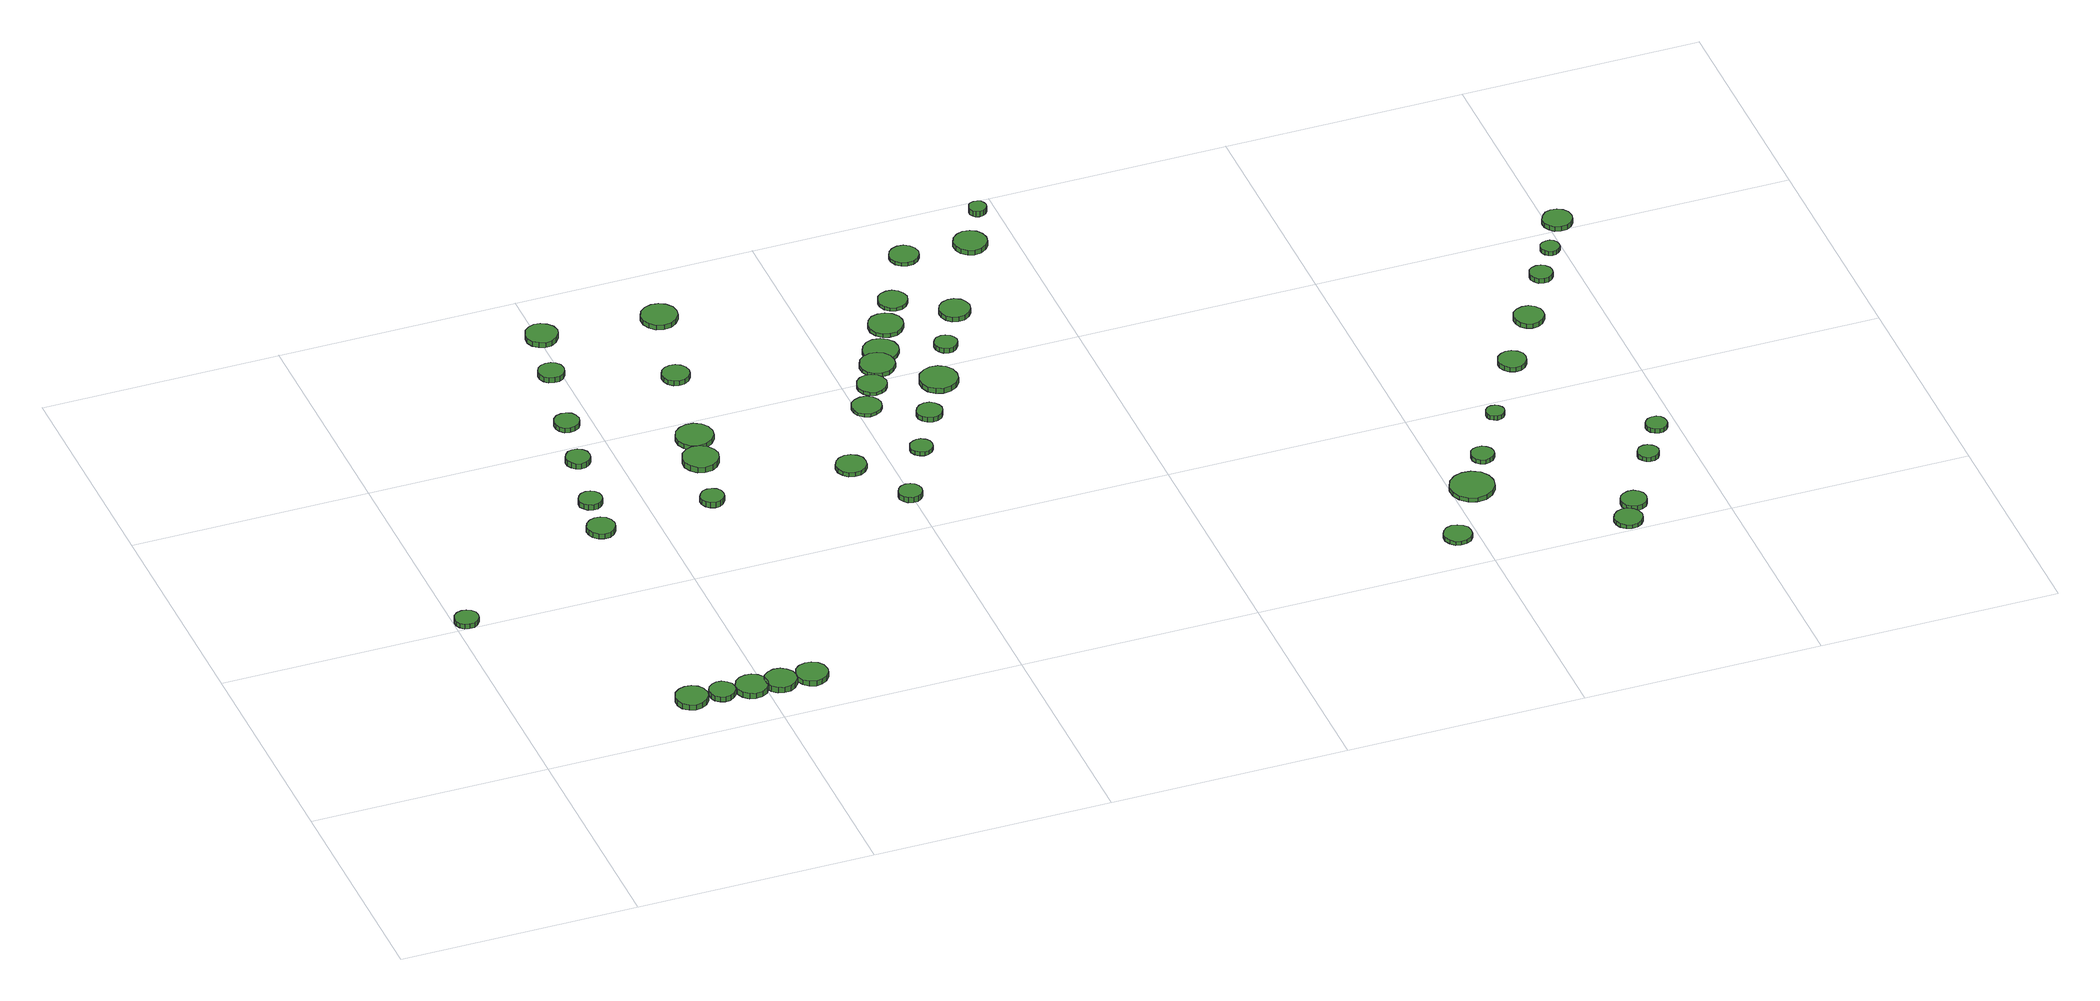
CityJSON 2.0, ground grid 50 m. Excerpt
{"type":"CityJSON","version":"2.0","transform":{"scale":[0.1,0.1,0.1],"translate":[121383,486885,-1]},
"CityObjects":{
"tree1":{"type":"SolitaryVegetationObject","attributes":{"function":"something"},"geometry":[{"type":"MultiSurface","lod":"1","boundaries":[[[0,1,2,3,4,5,6,7,8,9,10,11,12,13,14]],[[15,16,17,18,19,20,21,22,23,24,25,26,27,28,29]],[[0,29,28,1]],[[1,28,27,2]],[[2,27,26,3]],[[3,26,25,4]],[[4,25,24,5]],[[5,24,23,6]],[[6,23,22,7]],[[7,22,21,8]],[[8,21,20,9]],[[9,20,19,10]],[[10,19,18,11]],[[11,18,17,12]],[[12,17,16,13]],[[13,16,15,14]],[[14,15,29,0]]]}]},
"tree2":{"type":"SolitaryVegetationObject","attributes":{"function":"something"},"geometry":[{"type":"MultiSurface","lod":"1","boundaries":[[[30,31,32,33,34,35,36,37,38,39,40,41,42,43,44]],[[45,46,47,48,49,50,51,52,53,54,55,56,57,58,59]],[[30,59,58,31]],[[31,58,57,32]],[[32,57,56,33]],[[33,56,55,34]],[[34,55,54,35]],[[35,54,53,36]],[[36,53,52,37]],[[37,52,51,38]],[[38,51,50,39]],[[39,50,49,40]],[[40,49,48,41]],[[41,48,47,42]],[[42,47,46,43]],[[43,46,45,44]],[[44,45,59,30]]]}]},
"tree3":{"type":"SolitaryVegetationObject","attributes":{"function":"something"},"geometry":[{"type":"MultiSurface","lod":"1","boundaries":[[[60,61,62,63,64,65,66,67,68,69,70,71,72,73,74]],[[75,76,77,78,79,80,81,82,83,84,85,86,87,88,89]],[[60,89,88,61]],[[61,88,87,62]],[[62,87,86,63]],[[63,86,85,64]],[[64,85,84,65]],[[65,84,83,66]],[[66,83,82,67]],[[67,82,81,68]],[[68,81,80,69]],[[69,80,79,70]],[[70,79,78,71]],[[71,78,77,72]],[[72,77,76,73]],[[73,76,75,74]],[[74,75,89,60]]]}]},
"tree4":{"type":"SolitaryVegetationObject","attributes":{"function":"something"},"geometry":[{"type":"MultiSurface","lod":"1","boundaries":[[[90,91,92,93,94,95,96,97,98,99,100,101,102,103,104]],[[105,106,107,108,109,110,111,112,113,114,115,116,117,118,119]],[[90,119,118,91]],[[91,118,117,92]],[[92,117,116,93]],[[93,116,115,94]],[[94,115,114,95]],[[95,114,113,96]],[[96,113,112,97]],[[97,112,111,98]],[[98,111,110,99]],[[99,110,109,100]],[[100,109,108,101]],[[101,108,107,102]],[[102,107,106,103]],[[103,106,105,104]],[[104,105,119,90]]]}]},
"tree5":{"type":"SolitaryVegetationObject","attributes":{"function":"something"},"geometry":[{"type":"MultiSurface","lod":"1","boundaries":[[[120,121,122,123,124,125,126,127,128,129,130,131,132,133,134]],[[135,136,137,138,139,140,141,142,143,144,145,146,147,148,149]],[[120,149,148,121]],[[121,148,147,122]],[[122,147,146,123]],[[123,146,145,124]],[[124,145,144,125]],[[125,144,143,126]],[[126,143,142,127]],[[127,142,141,128]],[[128,141,140,129]],[[129,140,139,130]],[[130,139,138,131]],[[131,138,137,132]],[[132,137,136,133]],[[133,136,135,134]],[[134,135,149,120]]]}]},
"tree6":{"type":"SolitaryVegetationObject","attributes":{"function":"something"},"geometry":[{"type":"MultiSurface","lod":"1","boundaries":[[[150,151,152,153,154,155,156,157,158,159,160,161,162,163,164]],[[165,166,167,168,169,170,171,172,173,174,175,176,177,178,179]],[[150,179,178,151]],[[151,178,177,152]],[[152,177,176,153]],[[153,176,175,154]],[[154,175,174,155]],[[155,174,173,156]],[[156,173,172,157]],[[157,172,171,158]],[[158,171,170,159]],[[159,170,169,160]],[[160,169,168,161]],[[161,168,167,162]],[[162,167,166,163]],[[163,166,165,164]],[[164,165,179,150]]]}]},
"tree7":{"type":"SolitaryVegetationObject","attributes":{"function":"something"},"geometry":[{"type":"MultiSurface","lod":"1","boundaries":[[[180,181,182,183,184,185,186,187,188,189,190,191,192,193,194]],[[195,196,197,198,199,200,201,202,203,204,205,206,207,208,209]],[[180,209,208,181]],[[181,208,207,182]],[[182,207,206,183]],[[183,206,205,184]],[[184,205,204,185]],[[185,204,203,186]],[[186,203,202,187]],[[187,202,201,188]],[[188,201,200,189]],[[189,200,199,190]],[[190,199,198,191]],[[191,198,197,192]],[[192,197,196,193]],[[193,196,195,194]],[[194,195,209,180]]]}]},
"tree8":{"type":"SolitaryVegetationObject","attributes":{"function":"something"},"geometry":[{"type":"MultiSurface","lod":"1","boundaries":[[[210,211,212,213,214,215,216,217,218,219,220,221,222,223,224]],[[225,226,227,228,229,230,231,232,233,234,235,236,237,238,239]],[[210,239,238,211]],[[211,238,237,212]],[[212,237,236,213]],[[213,236,235,214]],[[214,235,234,215]],[[215,234,233,216]],[[216,233,232,217]],[[217,232,231,218]],[[218,231,230,219]],[[219,230,229,220]],[[220,229,228,221]],[[221,228,227,222]],[[222,227,226,223]],[[223,226,225,224]],[[224,225,239,210]]]}]},
"tree9":{"type":"SolitaryVegetationObject","attributes":{"function":"something"},"geometry":[{"type":"MultiSurface","lod":"1","boundaries":[[[240,241,242,243,244,245,246,247,248,249,250,251,252,253,254]],[[255,256,257,258,259,260,261,262,263,264,265,266,267,268,269]],[[240,269,268,241]],[[241,268,267,242]],[[242,267,266,243]],[[243,266,265,244]],[[244,265,264,245]],[[245,264,263,246]],[[246,263,262,247]],[[247,262,261,248]],[[248,261,260,249]],[[249,260,259,250]],[[250,259,258,251]],[[251,258,257,252]],[[252,257,256,253]],[[253,256,255,254]],[[254,255,269,240]]]}]},
"tree10":{"type":"SolitaryVegetationObject","attributes":{"function":"something"},"geometry":[{"type":"MultiSurface","lod":"1","boundaries":[[[270,271,272,273,274,275,276,277,278,279,280,281,282,283,284]],[[285,286,287,288,289,290,291,292,293,294,295,296,297,298,299]],[[270,299,298,271]],[[271,298,297,272]],[[272,297,296,273]],[[273,296,295,274]],[[274,295,294,275]],[[275,294,293,276]],[[276,293,292,277]],[[277,292,291,278]],[[278,291,290,279]],[[279,290,289,280]],[[280,289,288,281]],[[281,288,287,282]],[[282,287,286,283]],[[283,286,285,284]],[[284,285,299,270]]]}]},
"tree11":{"type":"SolitaryVegetationObject","attributes":{"function":"something"},"geometry":[{"type":"MultiSurface","lod":"1","boundaries":[[[300,301,302,303,304,305,306,307,308,309,310,311,312,313,314]],[[315,316,317,318,319,320,321,322,323,324,325,326,327,328,329]],[[300,329,328,301]],[[301,328,327,302]],[[302,327,326,303]],[[303,326,325,304]],[[304,325,324,305]],[[305,324,323,306]],[[306,323,322,307]],[[307,322,321,308]],[[308,321,320,309]],[[309,320,319,310]],[[310,319,318,311]],[[311,318,317,312]],[[312,317,316,313]],[[313,316,315,314]],[[314,315,329,300]]]}]},
"tree12":{"type":"SolitaryVegetationObject","attributes":{"function":"something"},"geometry":[{"type":"MultiSurface","lod":"1","boundaries":[[[330,331,332,333,334,335,336,337,338,339,340,341,342,343,344]],[[345,346,347,348,349,350,351,352,353,354,355,356,357,358,359]],[[330,359,358,331]],[[331,358,357,332]],[[332,357,356,333]],[[333,356,355,334]],[[334,355,354,335]],[[335,354,353,336]],[[336,353,352,337]],[[337,352,351,338]],[[338,351,350,339]],[[339,350,349,340]],[[340,349,348,341]],[[341,348,347,342]],[[342,347,346,343]],[[343,346,345,344]],[[344,345,359,330]]]}]},
"tree13":{"type":"SolitaryVegetationObject","attributes":{"function":"something"},"geometry":[{"type":"MultiSurface","lod":"1","boundaries":[[[360,361,362,363,364,365,366,367,368,369,370,371,372,373,374]],[[375,376,377,378,379,380,381,382,383,384,385,386,387,388,389]],[[360,389,388,361]],[[361,388,387,362]],[[362,387,386,363]],[[363,386,385,364]],[[364,385,384,365]],[[365,384,383,366]],[[366,383,382,367]],[[367,382,381,368]],[[368,381,380,369]],[[369,380,379,370]],[[370,379,378,371]],[[371,378,377,372]],[[372,377,376,373]],[[373,376,375,374]],[[374,375,389,360]]]}]},
"tree14":{"type":"SolitaryVegetationObject","attributes":{"function":"something"},"geometry":[{"type":"MultiSurface","lod":"1","boundaries":[[[390,391,392,393,394,395,396,397,398,399,400,401,402,403,404]],[[405,406,407,408,409,410,411,412,413,414,415,416,417,418,419]],[[390,419,418,391]],[[391,418,417,392]],[[392,417,416,393]],[[393,416,415,394]],[[394,415,414,395]],[[395,414,413,396]],[[396,413,412,397]],[[397,412,411,398]],[[398,411,410,399]],[[399,410,409,400]],[[400,409,408,401]],[[401,408,407,402]],[[402,407,406,403]],[[403,406,405,404]],[[404,405,419,390]]]}]},
"tree15":{"type":"SolitaryVegetationObject","attributes":{"function":"something"},"geometry":[{"type":"MultiSurface","lod":"1","boundaries":[[[420,421,422,423,424,425,426,427,428,429,430,431,432,433,434]],[[435,436,437,438,439,440,441,442,443,444,445,446,447,448,449]],[[420,449,448,421]],[[421,448,447,422]],[[422,447,446,423]],[[423,446,445,424]],[[424,445,444,425]],[[425,444,443,426]],[[426,443,442,427]],[[427,442,441,428]],[[428,441,440,429]],[[429,440,439,430]],[[430,439,438,431]],[[431,438,437,432]],[[432,437,436,433]],[[433,436,435,434]],[[434,435,449,420]]]}]},
"tree16":{"type":"SolitaryVegetationObject","attributes":{"function":"something"},"geometry":[{"type":"MultiSurface","lod":"1","boundaries":[[[450,451,452,453,454,455,456,457,458,459,460,461,462,463,464]],[[465,466,467,468,469,470,471,472,473,474,475,476,477,478,479]],[[450,479,478,451]],[[451,478,477,452]],[[452,477,476,453]],[[453,476,475,454]],[[454,475,474,455]],[[455,474,473,456]],[[456,473,472,457]],[[457,472,471,458]],[[458,471,470,459]],[[459,470,469,460]],[[460,469,468,461]],[[461,468,467,462]],[[462,467,466,463]],[[463,466,465,464]],[[464,465,479,450]]]}]},
"tree17":{"type":"SolitaryVegetationObject","attributes":{"function":"something"},"geometry":[{"type":"MultiSurface","lod":"1","boundaries":[[[480,481,482,483,484,485,486,487,488,489,490,491,492,493,494]],[[495,496,497,498,499,500,501,502,503,504,505,506,507,508,509]],[[480,509,508,481]],[[481,508,507,482]],[[482,507,506,483]],[[483,506,505,484]],[[484,505,504,485]],[[485,504,503,486]],[[486,503,502,487]],[[487,502,501,488]],[[488,501,500,489]],[[489,500,499,490]],[[490,499,498,491]],[[491,498,497,492]],[[492,497,496,493]],[[493,496,495,494]],[[494,495,509,480]]]}]},
"tree18":{"type":"SolitaryVegetationObject","attributes":{"function":"something"},"geometry":[{"type":"MultiSurface","lod":"1","boundaries":[[[510,511,512,513,514,515,516,517,518,519,520,521,522,523,524]],[[525,526,527,528,529,530,531,532,533,534,535,536,537,538,539]],[[510,539,538,511]],[[511,538,537,512]],[[512,537,536,513]],[[513,536,535,514]],[[514,535,534,515]],[[515,534,533,516]],[[516,533,532,517]],[[517,532,531,518]],[[518,531,530,519]],[[519,530,529,520]],[[520,529,528,521]],[[521,528,527,522]],[[522,527,526,523]],[[523,526,525,524]],[[524,525,539,510]]]}]},
"tree19":{"type":"SolitaryVegetationObject","attributes":{"function":"something"},"geometry":[{"type":"MultiSurface","lod":"1","boundaries":[[[540,541,542,543,544,545,546,547,548,549,550,551,552,553,554]],[[555,556,557,558,559,560,561,562,563,564,565,566,567,568,569]],[[540,569,568,541]],[[541,568,567,542]],[[542,567,566,543]],[[543,566,565,544]],[[544,565,564,545]],[[545,564,563,546]],[[546,563,562,547]],[[547,562,561,548]],[[548,561,560,549]],[[549,560,559,550]],[[550,559,558,551]],[[551,558,557,552]],[[552,557,556,553]],[[553,556,555,554]],[[554,555,569,540]]]}]},
"tree20":{"type":"SolitaryVegetationObject","attributes":{"function":"something"},"geometry":[{"type":"MultiSurface","lod":"1","boundaries":[[[570,571,572,573,574,575,576,577,578,579,580,581,582,583,584]],[[585,586,587,588,589,590,591,592,593,594,595,596,597,598,599]],[[570,599,598,571]],[[571,598,597,572]],[[572,597,596,573]],[[573,596,595,574]],[[574,595,594,575]],[[575,594,593,576]],[[576,593,592,577]],[[577,592,591,578]],[[578,591,590,579]],[[579,590,589,580]],[[580,589,588,581]],[[581,588,587,582]],[[582,587,586,583]],[[583,586,585,584]],[[584,585,599,570]]]}]},
"tree21":{"type":"SolitaryVegetationObject","attributes":{"function":"something"},"geometry":[{"type":"MultiSurface","lod":"1","boundaries":[[[600,601,602,603,604,605,606,607,608,609,610,611,612,613,614]],[[615,616,617,618,619,620,621,622,623,624,625,626,627,628,629]],[[600,629,628,601]],[[601,628,627,602]],[[602,627,626,603]],[[603,626,625,604]],[[604,625,624,605]],[[605,624,623,606]],[[606,623,622,607]],[[607,622,621,608]],[[608,621,620,609]],[[609,620,619,610]],[[610,619,618,611]],[[611,618,617,612]],[[612,617,616,613]],[[613,616,615,614]],[[614,615,629,600]]]}]},
"tree22":{"type":"SolitaryVegetationObject","attributes":{"function":"something"},"geometry":[{"type":"MultiSurface","lod":"1","boundaries":[[[630,631,632,633,634,635,636,637,638,639,640,641,642,643,644]],[[645,646,647,648,649,650,651,652,653,654,655,656,657,658,659]],[[630,659,658,631]],[[631,658,657,632]],[[632,657,656,633]],[[633,656,655,634]],[[634,655,654,635]],[[635,654,653,636]],[[636,653,652,637]],[[637,652,651,638]],[[638,651,650,639]],[[639,650,649,640]],[[640,649,648,641]],[[641,648,647,642]],[[642,647,646,643]],[[643,646,645,644]],[[644,645,659,630]]]}]},
"tree23":{"type":"SolitaryVegetationObject","attributes":{"function":"something"},"geometry":[{"type":"MultiSurface","lod":"1","boundaries":[[[660,661,662,663,664,665,666,667,668,669,670,671,672,673,674]],[[675,676,677,678,679,680,681,682,683,684,685,686,687,688,689]],[[660,689,688,661]],[[661,688,687,662]],[[662,687,686,663]],[[663,686,685,664]],[[664,685,684,665]],[[665,684,683,666]],[[666,683,682,667]],[[667,682,681,668]],[[668,681,680,669]],[[669,680,679,670]],[[670,679,678,671]],[[671,678,677,672]],[[672,677,676,673]],[[673,676,675,674]],[[674,675,689,660]]]}]},
"tree24":{"type":"SolitaryVegetationObject","attributes":{"function":"something"},"geometry":[{"type":"MultiSurface","lod":"1","boundaries":[[[690,691,692,693,694,695,696,697,698,699,700,701,702,703,704]],[[705,706,707,708,709,710,711,712,713,714,715,716,717,718,719]],[[690,719,718,691]],[[691,718,717,692]],[[692,717,716,693]],[[693,716,715,694]],[[694,715,714,695]],[[695,714,713,696]],[[696,713,712,697]],[[697,712,711,698]],[[698,711,710,699]],[[699,710,709,700]],[[700,709,708,701]],[[701,708,707,702]],[[702,707,706,703]],[[703,706,705,704]],[[704,705,719,690]]]}]},
"tree25":{"type":"SolitaryVegetationObject","attributes":{"function":"something"},"geometry":[{"type":"MultiSurface","lod":"1","boundaries":[[[720,721,722,723,724,725,726,727,728,729,730,731,732,733,734]],[[735,736,737,738,739,740,741,742,743,744,745,746,747,748,749]],[[720,749,748,721]],[[721,748,747,722]],[[722,747,746,723]],[[723,746,745,724]],[[724,745,744,725]],[[725,744,743,726]],[[726,743,742,727]],[[727,742,741,728]],[[728,741,740,729]],[[729,740,739,730]],[[730,739,738,731]],[[731,738,737,732]],[[732,737,736,733]],[[733,736,735,734]],[[734,735,749,720]]]}]},
"tree26":{"type":"SolitaryVegetationObject","attributes":{"function":"something"},"geometry":[{"type":"MultiSurface","lod":"1","boundaries":[[[750,751,752,753,754,755,756,757,758,759,760,761,762,763,764]],[[765,766,767,768,769,770,771,772,773,774,775,776,777,778,779]],[[750,779,778,751]],[[751,778,777,752]],[[752,777,776,753]],[[753,776,775,754]],[[754,775,774,755]],[[755,774,773,756]],[[756,773,772,757]],[[757,772,771,758]],[[758,771,770,759]],[[759,770,769,760]],[[760,769,768,761]],[[761,768,767,762]],[[762,767,766,763]],[[763,766,765,764]],[[764,765,779,750]]]}]},
"tree27":{"type":"SolitaryVegetationObject","attributes":{"function":"something"},"geometry":[{"type":"MultiSurface","lod":"1","boundaries":[[[780,781,782,783,784,785,786,787,788,789,790,791,792,793,794]],[[795,796,797,798,799,800,801,802,803,804,805,806,807,808,809]],[[780,809,808,781]],[[781,808,807,782]],[[782,807,806,783]],[[783,806,805,784]],[[784,805,804,785]],[[785,804,803,786]],[[786,803,802,787]],[[787,802,801,788]],[[788,801,800,789]],[[789,800,799,790]],[[790,799,798,791]],[[791,798,797,792]],[[792,797,796,793]],[[793,796,795,794]],[[794,795,809,780]]]}]},
"tree28":{"type":"SolitaryVegetationObject","attributes":{"function":"something"},"geometry":[{"type":"MultiSurface","lod":"1","boundaries":[[[810,811,812,813,814,815,816,817,818,819,820,821,822,823,824]],[[825,826,827,828,829,830,831,832,833,834,835,836,837,838,839]],[[810,839,838,811]],[[811,838,837,812]],[[812,837,836,813]],[[813,836,835,814]],[[814,835,834,815]],[[815,834,833,816]],[[816,833,832,817]],[[817,832,831,818]],[[818,831,830,819]],[[819,830,829,820]],[[820,829,828,821]],[[821,828,827,822]],[[822,827,826,823]],[[823,826,825,824]],[[824,825,839,810]]]}]},
"tree29":{"type":"SolitaryVegetationObject","attributes":{"function":"something"},"geometry":[{"type":"MultiSurface","lod":"1","boundaries":[[[840,841,842,843,844,845,846,847,848,849,850,851,852,853,854]],[[855,856,857,858,859,860,861,862,863,864,865,866,867,868,869]],[[840,869,868,841]],[[841,868,867,842]],[[842,867,866,843]],[[843,866,865,844]],[[844,865,864,845]],[[845,864,863,846]],[[846,863,862,847]],[[847,862,861,848]],[[848,861,860,849]],[[849,860,859,850]],[[850,859,858,851]],[[851,858,857,852]],[[852,857,856,853]],[[853,856,855,854]],[[854,855,869,840]]]}]},
"tree30":{"type":"SolitaryVegetationObject","attributes":{"function":"something"},"geometry":[{"type":"MultiSurface","lod":"1","boundaries":[[[870,871,872,873,874,875,876,877,878,879,880,881,882,883,884]],[[885,886,887,888,889,890,891,892,893,894,895,896,897,898,899]],[[870,899,898,871]],[[871,898,897,872]],[[872,897,896,873]],[[873,896,895,874]],[[874,895,894,875]],[[875,894,893,876]],[[876,893,892,877]],[[877,892,891,878]],[[878,891,890,879]],[[879,890,889,880]],[[880,889,888,881]],[[881,888,887,882]],[[882,887,886,883]],[[883,886,885,884]],[[884,885,899,870]]]}]},
"tree31":{"type":"SolitaryVegetationObject","attributes":{"function":"something"},"geometry":[{"type":"MultiSurface","lod":"1","boundaries":[[[900,901,902,903,904,905,906,907,908,909,910,911,912,913,914]],[[915,916,917,918,919,920,921,922,923,924,925,926,927,928,929]],[[900,929,928,901]],[[901,928,927,902]],[[902,927,926,903]],[[903,926,925,904]],[[904,925,924,905]],[[905,924,923,906]],[[906,923,922,907]],[[907,922,921,908]],[[908,921,920,909]],[[909,920,919,910]],[[910,919,918,911]],[[911,918,917,912]],[[912,917,916,913]],[[913,916,915,914]],[[914,915,929,900]]]}]},
"tree32":{"type":"SolitaryVegetationObject","attributes":{"function":"something"},"geometry":[{"type":"MultiSurface","lod":"1","boundaries":[[[930,931,932,933,934,935,936,937,938,939,940,941,942,943,944]],[[945,946,947,948,949,950,951,952,953,954,955,956,957,958,959]],[[930,959,958,931]],[[931,958,957,932]],[[932,957,956,933]],[[933,956,955,934]],[[934,955,954,935]],[[935,954,953,936]],[[936,953,952,937]],[[937,952,951,938]],[[938,951,950,939]],[[939,950,949,940]],[[940,949,948,941]],[[941,948,947,942]],[[942,947,946,943]],[[943,946,945,944]],[[944,945,959,930]]]}]},
"tree33":{"type":"SolitaryVegetationObject","attributes":{"function":"something"},"geometry":[{"type":"MultiSurface","lod":"1","boundaries":[[[960,961,962,963,964,965,966,967,968,969,970,971,972,973,974]],[[975,976,977,978,979,980,981,982,983,984,985,986,987,988,989]],[[960,989,988,961]],[[961,988,987,962]],[[962,987,986,963]],[[963,986,985,964]],[[964,985,984,965]],[[965,984,983,966]],[[966,983,982,967]],[[967,982,981,968]],[[968,981,980,969]],[[969,980,979,970]],[[970,979,978,971]],[[971,978,977,972]],[[972,977,976,973]],[[973,976,975,974]],[[974,975,989,960]]]}]},
"tree34":{"type":"SolitaryVegetationObject","attributes":{"function":"something"},"geometry":[{"type":"MultiSurface","lod":"1","boundaries":[[[990,991,992,993,994,995,996,997,998,999,1000,1001,1002,1003,1004]],[[1005,1006,1007,1008,1009,1010,1011,1012,1013,1014,1015,1016,1017,1018,1019]],[[990,1019,1018,991]],[[991,1018,1017,992]],[[992,1017,1016,993]],[[993,1016,1015,994]],[[994,1015,1014,995]],[[995,1014,1013,996]],[[996,1013,1012,997]],[[997,1012,1011,998]],[[998,1011,1010,999]],[[999,1010,1009,1000]],[[1000,1009,1008,1001]],[[1001,1008,1007,1002]],[[1002,1007,1006,1003]],[[1003,1006,1005,1004]],[[1004,1005,1019,990]]]}]},
"tree35":{"type":"SolitaryVegetationObject","attributes":{"function":"something"},"geometry":[{"type":"MultiSurface","lod":"1","boundaries":[[[1020,1021,1022,1023,1024,1025,1026,1027,1028,1029,1030,1031,1032,1033,1034]],[[1035,1036,1037,1038,1039,1040,1041,1042,1043,1044,1045,1046,1047,1048,1049]],[[1020,1049,1048,1021]],[[1021,1048,1047,1022]],[[1022,1047,1046,1023]],[[1023,1046,1045,1024]],[[1024,1045,1044,1025]],[[1025,1044,1043,1026]],[[1026,1043,1042,1027]],[[1027,1042,1041,1028]],[[1028,1041,1040,1029]],[[1029,1040,1039,1030]],[[1030,1039,1038,1031]],[[1031,1038,1037,1032]],[[1032,1037,1036,1033]],[[1033,1036,1035,1034]],[[1034,1035,1049,1020]]]}]},
"tree36":{"type":"SolitaryVegetationObject","attributes":{"function":"something"},"geometry":[{"type":"MultiSurface","lod":"1","boundaries":[[[1050,1051,1052,1053,1054,1055,1056,1057,1058,1059,1060,1061,1062,1063,1064]],[[1065,1066,1067,1068,1069,1070,1071,1072,1073,1074,1075,1076,1077,1078,1079]],[[1050,1079,1078,1051]],[[1051,1078,1077,1052]],[[1052,1077,1076,1053]],[[1053,1076,1075,1054]],[[1054,1075,1074,1055]],[[1055,1074,1073,1056]],[[1056,1073,1072,1057]],[[1057,1072,1071,1058]],[[1058,1071,1070,1059]],[[1059,1070,1069,1060]],[[1060,1069,1068,1061]],[[1061,1068,1067,1062]],[[1062,1067,1066,1063]],[[1063,1066,1065,1064]],[[1064,1065,1079,1050]]]}]},
"tree37":{"type":"SolitaryVegetationObject","attributes":{"function":"something"},"geometry":[{"type":"MultiSurface","lod":"1","boundaries":[[[1080,1081,1082,1083,1084,1085,1086,1087,1088,1089,1090,1091,1092,1093,1094]],[[1095,1096,1097,1098,1099,1100,1101,1102,1103,1104,1105,1106,1107,1108,1109]],[[1080,1109,1108,1081]],[[1081,1108,1107,1082]],[[1082,1107,1106,1083]],[[1083,1106,1105,1084]],[[1084,1105,1104,1085]],[[1085,1104,1103,1086]],[[1086,1103,1102,1087]],[[1087,1102,1101,1088]],[[1088,1101,1100,1089]],[[1089,1100,1099,1090]],[[1090,1099,1098,1091]],[[1091,1098,1097,1092]],[[1092,1097,1096,1093]],[[1093,1096,1095,1094]],[[1094,1095,1109,1080]]]}]},
"tree38":{"type":"SolitaryVegetationObject","attributes":{"function":"something"},"geometry":[{"type":"MultiSurface","lod":"1","boundaries":[[[1110,1111,1112,1113,1114,1115,1116,1117,1118,1119,1120,1121,1122,1123,1124]],[[1125,1126,1127,1128,1129,1130,1131,1132,1133,1134,1135,1136,1137,1138,1139]],[[1110,1139,1138,1111]],[[1111,1138,1137,1112]],[[1112,1137,1136,1113]],[[1113,1136,1135,1114]],[[1114,1135,1134,1115]],[[1115,1134,1133,1116]],[[1116,1133,1132,1117]],[[1117,1132,1131,1118]],[[1118,1131,1130,1119]],[[1119,1130,1129,1120]],[[1120,1129,1128,1121]],[[1121,1128,1127,1122]],[[1122,1127,1126,1123]],[[1123,1126,1125,1124]],[[1124,1125,1139,1110]]]}]},
"tree39":{"type":"SolitaryVegetationObject","attributes":{"function":"something"},"geometry":[{"type":"MultiSurface","lod":"1","boundaries":[[[1140,1141,1142,1143,1144,1145,1146,1147,1148,1149,1150,1151,1152,1153,1154]],[[1155,1156,1157,1158,1159,1160,1161,1162,1163,1164,1165,1166,1167,1168,1169]],[[1140,1169,1168,1141]],[[1141,1168,1167,1142]],[[1142,1167,1166,1143]],[[1143,1166,1165,1144]],[[1144,1165,1164,1145]],[[1145,1164,1163,1146]],[[1146,1163,1162,1147]],[[1147,1162,1161,1148]],[[1148,1161,1160,1149]],[[1149,1160,1159,1150]],[[1150,1159,1158,1151]],[[1151,1158,1157,1152]],[[1152,1157,1156,1153]],[[1153,1156,1155,1154]],[[1154,1155,1169,1140]]]}]},
"tree40":{"type":"SolitaryVegetationObject","attributes":{"function":"something"},"geometry":[{"type":"MultiSurface","lod":"1","boundaries":[[[1170,1171,1172,1173,1174,1175,1176,1177,1178,1179,1180,1181,1182,1183,1184]],[[1185,1186,1187,1188,1189,1190,1191,1192,1193,1194,1195,1196,1197,1198,1199]],[[1170,1199,1198,1171]],[[1171,1198,1197,1172]],[[1172,1197,1196,1173]],[[1173,1196,1195,1174]],[[1174,1195,1194,1175]],[[1175,1194,1193,1176]],[[1176,1193,1192,1177]],[[1177,1192,1191,1178]],[[1178,1191,1190,1179]],[[1179,1190,1189,1180]],[[1180,1189,1188,1181]],[[1181,1188,1187,1182]],[[1182,1187,1186,1183]],[[1183,1186,1185,1184]],[[1184,1185,1199,1170]]]}]},
"tree41":{"type":"SolitaryVegetationObject","attributes":{"function":"something"},"geometry":[{"type":"MultiSurface","lod":"1","boundaries":[[[1200,1201,1202,1203,1204,1205,1206,1207,1208,1209,1210,1211,1212,1213,1214]],[[1215,1216,1217,1218,1219,1220,1221,1222,1223,1224,1225,1226,1227,1228,1229]],[[1200,1229,1228,1201]],[[1201,1228,1227,1202]],[[1202,1227,1226,1203]],[[1203,1226,1225,1204]],[[1204,1225,1224,1205]],[[1205,1224,1223,1206]],[[1206,1223,1222,1207]],[[1207,1222,1221,1208]],[[1208,1221,1220,1209]],[[1209,1220,1219,1210]],[[1210,1219,1218,1211]],[[1211,1218,1217,1212]],[[1212,1217,1216,1213]],[[1213,1216,1215,1214]],[[1214,1215,1229,1200]]]}]},
"tree42":{"type":"SolitaryVegetationObject","attributes":{"function":"something"},"geometry":[{"type":"MultiSurface","lod":"1","boundaries":[[[1230,1231,1232,1233,1234,1235,1236,1237,1238,1239,1240,1241,1242,1243,1244]],[[1245,1246,1247,1248,1249,1250,1251,1252,1253,1254,1255,1256,1257,1258,1259]],[[1230,1259,1258,1231]],[[1231,1258,1257,1232]],[[1232,1257,1256,1233]],[[1233,1256,1255,1234]],[[1234,1255,1254,1235]],[[1235,1254,1253,1236]],[[1236,1253,1252,1237]],[[1237,1252,1251,1238]],[[1238,1251,1250,1239]],[[1239,1250,1249,1240]],[[1240,1249,1248,1241]],[[1241,1248,1247,1242]],[[1242,1247,1246,1243]],[[1243,1246,1245,1244]],[[1244,1245,1259,1230]]]}]},
"tree43":{"type":"SolitaryVegetationObject","attributes":{"function":"something"},"geometry":[{"type":"MultiSurface","lod":"1","boundaries":[[[1260,1261,1262,1263,1264,1265,1266,1267,1268,1269,1270,1271,1272,1273,1274]],[[1275,1276,1277,1278,1279,1280,1281,1282,1283,1284,1285,1286,1287,1288,1289]],[[1260,1289,1288,1261]],[[1261,1288,1287,1262]],[[1262,1287,1286,1263]],[[1263,1286,1285,1264]],[[1264,1285,1284,1265]],[[1265,1284,1283,1266]],[[1266,1283,1282,1267]],[[1267,1282,1281,1268]],[[1268,1281,1280,1269]],[[1269,1280,1279,1270]],[[1270,1279,1278,1271]],[[1271,1278,1277,1272]],[[1272,1277,1276,1273]],[[1273,1276,1275,1274]],[[1274,1275,1289,1260]]]}]},
"tree44":{"type":"SolitaryVegetationObject","attributes":{"function":"something"},"geometry":[{"type":"MultiSurface","lod":"1","boundaries":[[[1290,1291,1292,1293,1294,1295,1296,1297,1298,1299,1300,1301,1302,1303,1304]],[[1305,1306,1307,1308,1309,1310,1311,1312,1313,1314,1315,1316,1317,1318,1319]],[[1290,1319,1318,1291]],[[1291,1318,1317,1292]],[[1292,1317,1316,1293]],[[1293,1316,1315,1294]],[[1294,1315,1314,1295]],[[1295,1314,1313,1296]],[[1296,1313,1312,1297]],[[1297,1312,1311,1298]],[[1298,1311,1310,1299]],[[1299,1310,1309,1300]],[[1300,1309,1308,1301]],[[1301,1308,1307,1302]],[[1302,1307,1306,1303]],[[1303,1306,1305,1304]],[[1304,1305,1319,1290]]]}]},
"tree45":{"type":"SolitaryVegetationObject","attributes":{"function":"something"},"geometry":[{"type":"MultiSurface","lod":"1","boundaries":[[[1320,1321,1322,1323,1324,1325,1326,1327,1328,1329,1330,1331,1332,1333,1334]],[[1335,1336,1337,1338,1339,1340,1341,1342,1343,1344,1345,1346,1347,1348,1349]],[[1320,1349,1348,1321]],[[1321,1348,1347,1322]],[[1322,1347,1346,1323]],[[1323,1346,1345,1324]],[[1324,1345,1344,1325]],[[1325,1344,1343,1326]],[[1326,1343,1342,1327]],[[1327,1342,1341,1328]],[[1328,1341,1340,1329]],[[1329,1340,1339,1330]],[[1330,1339,1338,1331]],[[1331,1338,1337,1332]],[[1332,1337,1336,1333]],[[1333,1336,1335,1334]],[[1334,1335,1349,1320]]]}]},
"tree46":{"type":"SolitaryVegetationObject","attributes":{"function":"something"},"geometry":[{"type":"MultiSurface","lod":"1","boundaries":[[[1350,1351,1352,1353,1354,1355,1356,1357,1358,1359,1360,1361,1362,1363,1364]],[[1365,1366,1367,1368,1369,1370,1371,1372,1373,1374,1375,1376,1377,1378,1379]],[[1350,1379,1378,1351]],[[1351,1378,1377,1352]],[[1352,1377,1376,1353]],[[1353,1376,1375,1354]],[[1354,1375,1374,1355]],[[1355,1374,1373,1356]],[[1356,1373,1372,1357]],[[1357,1372,1371,1358]],[[1358,1371,1370,1359]],[[1359,1370,1369,1360]],[[1360,1369,1368,1361]],[[1361,1368,1367,1362]],[[1362,1367,1366,1363]],[[1363,1366,1365,1364]],[[1364,1365,1379,1350]]]}]}
},
"vertices":[
[52,525,17],[50,535,17],[44,543,17],[35,548,17],[25,549,17],[15,546,17],[7,539,17],[3,530,17],[3,519,17],[7,510,17],[15,503,17],[25,500,17],[35,501,17],[44,506,17],[50,515,17],[50,515,6],[44,506,6],[35,501,6],[25,500,6],[15,503,6],[7,510,6],[3,519,6],[3,530,6],[7,539,6],[15,546,6],[25,549,6],[35,548,6],[44,543,6],[50,535,6],[52,525,6],
[378,106,27],[375,120,27],[367,131,27],[355,138,27],[341,139,27],[328,135,27],[317,126,27],[312,113,27],[312,99,27],[317,87,27],[328,78,27],[341,73,27],[355,75,27],[367,82,27],[375,93,27],[375,93,14],[367,82,14],[355,75,14],[341,73,14],[328,78,14],[317,87,14],[312,99,14],[312,113,14],[317,126,14],[328,135,14],[341,139,14],[355,138,14],[367,131,14],[375,120,14],[378,106,14],
[436,107,25],[434,118,25],[427,127,25],[417,133,25],[406,134,25],[396,130,25],[387,123,25],[383,113,25],[383,101,25],[387,91,25],[396,84,25],[406,80,25],[417,81,25],[427,87,25],[434,96,25],[434,96,13],[427,87,13],[417,81,13],[406,80,13],[396,84,13],[387,91,13],[383,101,13],[383,113,13],[387,123,13],[396,130,13],[406,134,13],[417,133,13],[427,127,13],[434,118,13],[436,107,13],
[504,103,25],[501,117,25],[493,128,25],[481,135,25],[467,136,25],[454,132,25],[443,123,25],[438,110,25],[438,96,25],[443,84,25],[454,74,25],[467,70,25],[481,72,25],[493,79,25],[501,90,25],[501,90,12],[493,79,12],[481,72,12],[467,70,12],[454,74,12],[443,84,12],[438,96,12],[438,110,12],[443,123,12],[454,132,12],[467,136,12],[481,135,12],[493,128,12],[501,117,12],[504,103,12],
[563,102,25],[561,115,25],[552,126,25],[541,133,25],[527,135,25],[514,130,25],[503,121,25],[498,109,25],[498,95,25],[503,82,25],[514,73,25],[527,69,25],[541,70,25],[552,77,25],[561,88,25],[561,88,12],[552,77,12],[541,70,12],[527,69,12],[514,73,12],[503,82,12],[498,95,12],[498,109,12],[503,121,12],[514,130,12],[527,135,12],[541,133,12],[552,126,12],[561,115,12],[563,102,12],
[410,708,27],[407,720,27],[400,730,27],[390,736,27],[377,737,27],[366,733,27],[357,725,27],[352,714,27],[352,702,27],[357,691,27],[366,683,27],[377,679,27],[390,680,27],[400,686,27],[407,696,27],[407,696,15],[400,686,15],[390,680,15],[377,679,15],[366,683,15],[357,691,15],[352,702,15],[352,714,15],[357,725,15],[366,733,15],[377,737,15],[390,736,15],[400,730,15],[407,720,15],[410,708,15],
[630,102,23],[627,116,23],[619,127,23],[607,134,23],[594,135,23],[580,131,23],[570,122,23],[565,109,23],[565,95,23],[570,83,23],[580,74,23],[594,69,23],[607,71,23],[619,78,23],[627,89,23],[627,89,11],[619,78,11],[607,71,11],[594,69,11],[580,74,11],[570,83,11],[565,95,11],[565,109,11],[570,122,11],[580,131,11],[594,135,11],[607,134,11],[619,127,11],[627,116,11],[630,102,11],
[420,808,23],[418,818,23],[412,826,23],[404,831,23],[394,832,23],[384,829,23],[377,822,23],[372,813,23],[372,803,23],[377,794,23],[384,787,23],[394,784,23],[404,785,23],[412,790,23],[418,798,23],[418,798,10],[412,790,10],[404,785,10],[394,784,10],[384,787,10],[377,794,10],[372,803,10],[372,813,10],[377,822,10],[384,829,10],[394,832,10],[404,831,10],[412,826,10],[418,818,10],[420,808,10],
[450,954,19],[448,964,19],[442,972,19],[433,978,19],[422,979,19],[412,976,19],[405,968,19],[400,959,19],[400,948,19],[405,939,19],[412,932,19],[422,928,19],[433,930,19],[442,935,19],[448,943,19],[448,943,6],[442,935,6],[433,930,6],[422,928,6],[412,932,6],[405,939,6],[400,948,6],[400,959,6],[405,968,6],[412,976,6],[422,979,6],[433,978,6],[442,972,6],[448,964,6],[450,954,6],
[475,1078,17],[472,1089,17],[466,1098,17],[456,1103,17],[446,1104,17],[435,1101,17],[427,1093,17],[423,1084,17],[423,1073,17],[427,1063,17],[435,1055,17],[446,1052,17],[456,1053,17],[466,1059,17],[472,1067,17],[472,1067,6],[466,1059,6],[456,1053,6],[446,1052,6],[435,1055,6],[427,1063,6],[423,1073,6],[423,1084,6],[427,1093,6],[435,1101,6],[446,1104,6],[456,1103,6],[466,1098,6],[472,1089,6],[475,1078,6],
[649,731,23],[647,741,23],[641,749,23],[632,754,23],[622,755,23],[612,752,23],[605,745,23],[600,736,23],[600,726,23],[605,716,23],[612,710,23],[622,706,23],[632,707,23],[641,713,23],[647,721,23],[647,721,10],[641,713,10],[632,707,10],[622,706,10],[612,710,10],[605,716,10],[600,726,10],[600,736,10],[605,745,10],[612,752,10],[622,755,10],[632,754,10],[641,749,10],[647,741,10],[649,731,10],
[506,1247,18],[504,1258,18],[497,1267,18],[488,1272,18],[477,1273,18],[466,1270,18],[458,1263,18],[453,1253,18],[453,1241,18],[458,1231,18],[466,1224,18],[477,1221,18],[488,1222,18],[497,1227,18],[504,1236,18],[504,1236,6],[497,1227,6],[488,1222,6],[477,1221,6],[466,1224,6],[458,1231,6],[453,1241,6],[453,1253,6],[458,1263,6],[466,1270,6],[477,1273,6],[488,1272,6],[497,1267,6],[504,1258,6],[506,1247,6],
[689,868,19],[685,883,19],[676,895,19],[663,903,19],[647,905,19],[633,900,19],[621,890,19],[615,875,19],[615,860,19],[621,846,19],[633,835,19],[647,830,19],[663,832,19],[676,840,19],[685,852,19],[685,852,6],[676,840,6],[663,832,6],[647,830,6],[633,835,6],[621,846,6],[615,860,6],[615,875,6],[621,890,6],[633,900,6],[647,905,6],[663,903,6],[676,895,6],[685,883,6],[689,868,6],
[540,1371,18],[537,1385,18],[528,1396,18],[516,1403,18],[503,1405,18],[490,1400,18],[479,1391,18],[474,1378,18],[474,1365,18],[479,1352,18],[490,1343,18],[503,1338,18],[516,1340,18],[528,1347,18],[537,1358,18],[537,1358,6],[528,1347,6],[516,1340,6],[503,1338,6],[490,1343,6],[479,1352,6],[474,1365,6],[474,1378,6],[479,1391,6],[490,1400,6],[503,1405,6],[516,1403,6],[528,1396,6],[537,1385,6],[540,1371,6],
[706,944,17],[703,960,17],[693,973,17],[679,981,17],[663,982,17],[648,977,17],[636,967,17],[630,952,17],[630,936,17],[636,922,17],[648,911,17],[663,906,17],[679,908,17],[693,916,17],[703,929,17],[703,929,6],[693,916,6],[679,908,6],[663,906,6],[648,911,6],[636,922,6],[630,936,6],[630,952,6],[636,967,6],[648,977,6],[663,982,6],[679,981,6],[693,973,6],[703,960,6],[706,944,6],
[735,1153,17],[733,1165,17],[726,1174,17],[716,1180,17],[704,1181,17],[693,1178,17],[684,1170,17],[679,1159,17],[679,1147,17],[684,1136,17],[693,1128,17],[704,1125,17],[716,1126,17],[726,1132,17],[733,1142,17],[733,1142,6],[726,1132,6],[716,1126,6],[704,1125,6],[693,1128,6],[684,1136,6],[679,1147,6],[679,1159,6],[684,1170,6],[693,1178,6],[704,1181,6],[716,1180,6],[726,1174,6],[733,1165,6],[735,1153,6],
[953,742,17],[951,755,17],[943,765,17],[932,772,17],[919,773,17],[906,769,17],[897,761,17],[891,749,17],[891,736,17],[897,724,17],[906,715,17],[919,711,17],[932,712,17],[943,719,17],[951,729,17],[951,729,7],[943,719,7],[932,712,7],[919,711,7],[906,715,7],[897,724,7],[891,736,7],[891,749,7],[897,761,7],[906,769,7],[919,773,7],[932,772,7],[943,765,7],[951,755,7],[953,742,7],
[784,1350,17],[781,1365,17],[771,1378,17],[758,1385,17],[743,1387,17],[728,1382,17],[716,1372,17],[710,1358,17],[710,1342,17],[716,1328,17],[728,1317,17],[743,1313,17],[758,1314,17],[771,1322,17],[781,1335,17],[781,1335,6],[771,1322,6],[758,1314,6],[743,1313,6],[728,1317,6],[716,1328,6],[710,1342,6],[710,1358,6],[716,1372,6],[728,1382,6],[743,1387,6],[758,1385,6],[771,1378,6],[781,1365,6],[784,1350,6],
[1020,608,23],[1018,618,23],[1012,626,23],[1004,631,23],[994,632,23],[984,629,23],[977,622,23],[972,613,23],[972,603,23],[977,594,23],[984,587,23],[994,584,23],[1004,585,23],[1012,590,23],[1018,598,23],[1018,598,10],[1012,590,10],[1004,585,10],[994,584,10],[984,587,10],[977,594,10],[972,603,10],[972,613,10],[977,622,10],[984,629,10],[994,632,10],[1004,631,10],[1012,626,10],[1018,618,10],[1020,608,10],
[1053,921,14],[1050,933,14],[1043,943,14],[1032,950,14],[1019,951,14],[1007,947,14],[997,939,14],[992,927,14],[992,914,14],[997,903,14],[1007,894,14],[1019,890,14],[1032,892,14],[1043,898,14],[1050,908,14],[1050,908,7],[1043,898,7],[1032,892,7],[1019,890,7],[1007,894,7],[997,903,7],[992,914,7],[992,927,7],[997,939,7],[1007,947,7],[1019,951,7],[1032,950,7],[1043,943,7],[1050,933,7],[1053,921,7],
[1097,752,16],[1095,762,16],[1090,769,16],[1081,774,16],[1072,775,16],[1063,772,16],[1055,766,16],[1051,757,16],[1051,747,16],[1055,739,16],[1063,732,16],[1072,729,16],[1081,730,16],[1090,735,16],[1095,743,16],[1095,743,7],[1090,735,7],[1081,730,7],[1072,729,7],[1063,732,7],[1055,739,7],[1051,747,7],[1051,757,7],[1055,766,7],[1063,772,7],[1072,775,7],[1081,774,7],[1090,769,7],[1095,762,7],[1097,752,7],
[1089,986,14],[1086,999,14],[1079,1009,14],[1068,1015,14],[1055,1017,14],[1043,1013,14],[1033,1004,14],[1028,992,14],[1028,980,14],[1033,968,14],[1043,959,14],[1055,955,14],[1068,957,14],[1079,963,14],[1086,973,14],[1086,973,6],[1079,963,6],[1068,957,6],[1055,955,6],[1043,959,6],[1033,968,6],[1028,980,6],[1028,992,6],[1033,1004,6],[1043,1013,6],[1055,1017,6],[1068,1015,6],[1079,1009,6],[1086,999,6],[1089,986,6],
[1158,858,17],[1155,868,17],[1149,877,17],[1140,883,17],[1129,884,17],[1118,880,17],[1110,873,17],[1105,863,17],[1105,852,17],[1110,842,17],[1118,835,17],[1129,831,17],[1140,832,17],[1149,838,17],[1155,847,17],[1155,847,6],[1149,838,6],[1140,832,6],[1129,831,6],[1118,835,6],[1110,842,6],[1105,852,6],[1105,863,6],[1110,873,6],[1118,880,6],[1129,884,6],[1140,883,6],[1149,877,6],[1155,868,6],[1158,858,6],
[1128,1046,15],[1125,1061,15],[1116,1073,15],[1104,1080,15],[1089,1082,15],[1074,1077,15],[1063,1067,15],[1057,1053,15],[1057,1038,15],[1063,1025,15],[1074,1015,15],[1089,1010,15],[1104,1012,15],[1116,1019,15],[1125,1031,15],[1125,1031,6],[1116,1019,6],[1104,1012,6],[1089,1010,6],[1074,1015,6],[1063,1025,6],[1057,1038,6],[1057,1053,6],[1063,1067,6],[1074,1077,6],[1089,1082,6],[1104,1080,6],[1116,1073,6],[1125,1061,6],[1128,1046,6],
[1152,1088,14],[1149,1103,14],[1140,1115,14],[1127,1123,14],[1111,1125,14],[1097,1120,14],[1086,1110,14],[1079,1096,14],[1079,1080,14],[1086,1066,14],[1097,1056,14],[1111,1052,14],[1127,1053,14],[1140,1061,14],[1149,1073,14],[1149,1073,6],[1140,1061,6],[1127,1053,6],[1111,1052,6],[1097,1056,6],[1086,1066,6],[1079,1080,6],[1079,1096,6],[1086,1110,6],[1097,1120,6],[1111,1125,6],[1127,1123,6],[1140,1115,6],[1149,1103,6],[1152,1088,6],
[1226,954,18],[1223,970,18],[1213,983,18],[1199,991,18],[1183,993,18],[1168,988,18],[1155,977,18],[1149,962,18],[1149,946,18],[1155,931,18],[1168,920,18],[1183,915,18],[1199,917,18],[1213,925,18],[1223,938,18],[1223,938,6],[1213,925,6],[1199,917,6],[1183,915,6],[1168,920,6],[1155,931,6],[1149,946,6],[1149,962,6],[1155,977,6],[1168,988,6],[1183,993,6],[1199,991,6],[1213,983,6],[1223,970,6],[1226,954,6],
[1191,1166,15],[1188,1180,15],[1179,1192,15],[1166,1200,15],[1151,1201,15],[1137,1197,15],[1126,1187,15],[1120,1173,15],[1120,1158,15],[1126,1144,15],[1137,1134,15],[1151,1130,15],[1166,1131,15],[1179,1139,15],[1188,1151,15],[1188,1151,6],[1179,1139,6],[1166,1131,6],[1151,1130,6],[1137,1134,6],[1126,1144,6],[1120,1158,6],[1120,1173,6],[1126,1187,6],[1137,1197,6],[1151,1201,6],[1166,1200,6],[1179,1192,6],[1188,1180,6],[1191,1166,6],
[1267,1063,17],[1265,1072,17],[1259,1080,17],[1250,1085,17],[1241,1086,17],[1231,1083,17],[1224,1077,17],[1220,1068,17],[1220,1058,17],[1224,1049,17],[1231,1042,17],[1241,1039,17],[1250,1040,17],[1259,1045,17],[1265,1053,17],[1265,1053,6],[1259,1045,6],[1250,1040,6],[1241,1039,6],[1231,1042,6],[1224,1049,6],[1220,1058,6],[1220,1068,6],[1224,1077,6],[1231,1083,6],[1241,1086,6],[1250,1085,6],[1259,1080,6],[1265,1072,6],[1267,1063,6],
[1228,1239,14],[1225,1251,14],[1218,1261,14],[1207,1268,14],[1194,1269,14],[1182,1265,14],[1173,1257,14],[1168,1245,14],[1168,1233,14],[1173,1221,14],[1182,1213,14],[1194,1209,14],[1207,1210,14],[1218,1216,14],[1225,1226,14],[1225,1226,6],[1218,1216,6],[1207,1210,6],[1194,1209,6],[1182,1213,6],[1173,1221,6],[1168,1233,6],[1168,1245,6],[1173,1257,6],[1182,1265,6],[1194,1269,6],[1207,1268,6],[1218,1261,6],[1225,1251,6],[1228,1239,6],
[1332,1164,17],[1329,1177,17],[1322,1187,17],[1310,1194,17],[1297,1195,17],[1284,1191,17],[1274,1182,17],[1269,1170,17],[1269,1157,17],[1274,1145,17],[1284,1136,17],[1297,1132,17],[1310,1133,17],[1322,1140,17],[1329,1151,17],[1329,1151,6],[1322,1140,6],[1310,1133,6],[1297,1132,6],[1284,1136,6],[1274,1145,6],[1269,1157,6],[1269,1170,6],[1274,1182,6],[1284,1191,6],[1297,1195,6],[1310,1194,6],[1322,1187,6],[1329,1177,6],[1332,1164,6],
[1303,1374,14],[1300,1386,14],[1293,1396,14],[1282,1403,14],[1269,1404,14],[1257,1400,14],[1248,1392,14],[1243,1380,14],[1243,1368,14],[1248,1356,14],[1257,1348,14],[1269,1344,14],[1282,1345,14],[1293,1352,14],[1300,1362,14],[1300,1362,6],[1293,1352,6],[1282,1345,6],[1269,1344,6],[1257,1348,6],[1248,1356,6],[1243,1368,6],[1243,1380,6],[1248,1392,6],[1257,1400,6],[1269,1404,6],[1282,1403,6],[1293,1396,6],[1300,1386,6],[1303,1374,6],
[1444,1366,17],[1441,1380,17],[1433,1392,17],[1421,1399,17],[1406,1401,17],[1393,1396,17],[1382,1387,17],[1376,1374,17],[1376,1359,17],[1382,1346,17],[1393,1337,17],[1406,1332,17],[1421,1334,17],[1433,1341,17],[1441,1352,17],[1441,1352,6],[1433,1341,6],[1421,1334,6],[1406,1332,6],[1393,1337,6],[1382,1346,6],[1376,1359,6],[1376,1374,6],[1382,1387,6],[1393,1396,6],[1406,1401,6],[1421,1399,6],[1433,1392,6],[1441,1380,6],[1444,1366,6],
[1481,1465,21],[1479,1472,21],[1475,1479,21],[1468,1482,21],[1460,1483,21],[1453,1481,21],[1448,1476,21],[1445,1469,21],[1445,1461,21],[1448,1454,21],[1453,1449,21],[1460,1447,21],[1468,1448,21],[1475,1452,21],[1479,1458,21],[1479,1458,8],[1475,1452,8],[1468,1448,8],[1460,1447,8],[1453,1449,8],[1448,1454,8],[1445,1461,8],[1445,1469,8],[1448,1476,8],[1453,1481,8],[1460,1483,8],[1468,1482,8],[1475,1479,8],[1479,1472,8],[1481,1465,8],
[1988,99,16],[1986,111,16],[1979,120,16],[1968,126,16],[1956,128,16],[1945,124,16],[1936,116,16],[1931,105,16],[1931,93,16],[1936,82,16],[1945,73,16],[1956,70,16],[1968,71,16],[1979,77,16],[1986,87,16],[1986,87,7],[1979,77,7],[1968,71,7],[1956,70,7],[1945,73,7],[1936,82,7],[1931,93,7],[1931,105,7],[1936,116,7],[1945,124,7],[1956,128,7],[1968,126,7],[1979,120,7],[1986,111,7],[1988,99,7],
[2090,243,16],[2086,261,16],[2075,277,16],[2058,286,16],[2039,288,16],[2021,282,16],[2007,270,16],[1999,252,16],[1999,233,16],[2007,216,16],[2021,203,16],[2039,197,16],[2058,199,16],[2075,209,16],[2086,224,16],[2086,224,6],[2075,209,6],[2058,199,6],[2039,197,6],[2021,203,6],[2007,216,6],[1999,233,6],[1999,252,6],[2007,270,6],[2021,282,6],[2039,288,6],[2058,286,6],[2075,277,6],[2086,261,6],[2090,243,6],
[2125,336,16],[2123,345,16],[2117,353,16],[2108,358,16],[2099,359,16],[2089,356,16],[2082,350,16],[2078,341,16],[2078,331,16],[2082,322,16],[2089,315,16],[2099,312,16],[2108,313,16],[2117,318,16],[2123,326,16],[2123,326,6],[2117,318,6],[2108,313,6],[2099,312,6],[2089,315,6],[2082,322,6],[2078,331,6],[2078,341,6],[2082,350,6],[2089,356,6],[2099,359,6],[2108,358,6],[2117,353,6],[2123,345,6],[2125,336,6],
[2324,32,16],[2321,44,16],[2314,53,16],[2303,60,16],[2291,61,16],[2280,57,16],[2271,49,16],[2266,38,16],[2266,26,16],[2271,15,16],[2280,7,16],[2291,3,16],[2303,4,16],[2314,10,16],[2321,20,16],[2321,20,7],[2314,10,7],[2303,4,7],[2291,3,7],[2280,7,7],[2271,15,7],[2266,26,7],[2266,38,7],[2271,49,7],[2280,57,7],[2291,61,7],[2303,60,7],[2314,53,7],[2321,44,7],[2324,32,7],
[2195,461,16],[2193,469,16],[2188,475,16],[2181,479,16],[2173,480,16],[2166,478,16],[2160,472,16],[2157,465,16],[2157,457,16],[2160,450,16],[2166,445,16],[2173,442,16],[2181,443,16],[2188,447,16],[2193,453,16],[2193,453,6],[2188,447,6],[2181,443,6],[2173,442,6],[2166,445,6],[2160,450,6],[2157,457,6],[2157,465,6],[2160,472,6],[2166,478,6],[2173,480,6],[2181,479,6],[2188,475,6],[2193,469,6],[2195,461,6],
[2352,85,17],[2350,96,17],[2344,105,17],[2334,111,17],[2323,112,17],[2312,108,17],[2304,101,17],[2299,91,17],[2299,79,17],[2304,69,17],[2312,62,17],[2323,58,17],[2334,59,17],[2344,65,17],[2350,74,17],[2350,74,6],[2344,65,6],[2334,59,6],[2323,58,6],[2312,62,6],[2304,69,6],[2299,79,6],[2299,91,6],[2304,101,6],[2312,108,6],[2323,112,6],[2334,111,6],[2344,105,6],[2350,96,6],[2352,85,6],
[2297,612,17],[2295,624,17],[2288,633,17],[2277,639,17],[2265,641,17],[2254,637,17],[2245,629,17],[2240,618,17],[2240,606,17],[2245,595,17],[2254,587,17],[2265,583,17],[2277,584,17],[2288,590,17],[2295,600,17],[2295,600,6],[2288,590,6],[2277,584,6],[2265,583,6],[2254,587,6],[2245,595,6],[2240,606,6],[2240,618,6],[2245,629,6],[2254,637,6],[2265,641,6],[2277,639,6],[2288,633,6],[2295,624,6],[2297,612,6],
[2432,226,16],[2430,235,16],[2424,242,16],[2416,247,16],[2407,248,16],[2398,245,16],[2392,239,16],[2388,230,16],[2388,221,16],[2392,213,16],[2398,207,16],[2407,204,16],[2416,205,16],[2424,209,16],[2430,217,16],[2430,217,6],[2424,209,6],[2416,205,6],[2407,204,6],[2398,207,6],[2392,213,6],[2388,221,6],[2388,230,6],[2392,239,6],[2398,245,6],[2407,248,6],[2416,247,6],[2424,242,6],[2430,235,6],[2432,226,6],
[2481,310,16],[2479,319,16],[2474,327,16],[2466,331,16],[2457,332,16],[2448,329,16],[2441,323,16],[2437,315,16],[2437,305,16],[2441,297,16],[2448,291,16],[2457,288,16],[2466,289,16],[2474,294,16],[2479,301,16],[2479,301,6],[2474,294,6],[2466,289,6],[2457,288,6],[2448,291,6],[2441,297,6],[2437,305,6],[2437,315,6],[2441,323,6],[2448,329,6],[2457,332,6],[2466,331,6],[2474,327,6],[2479,319,6],[2481,310,6],
[2383,740,17],[2381,753,17],[2373,763,17],[2362,770,17],[2349,771,17],[2337,767,17],[2327,759,17],[2322,747,17],[2322,734,17],[2327,722,17],[2337,713,17],[2349,709,17],[2362,711,17],[2373,717,17],[2381,728,17],[2381,728,6],[2373,717,6],[2362,711,6],[2349,709,6],[2337,713,6],[2327,722,6],[2322,734,6],[2322,747,6],[2327,759,6],[2337,767,6],[2349,771,6],[2362,770,6],[2373,763,6],[2381,753,6],[2383,740,6],
[2450,868,17],[2448,877,17],[2442,885,17],[2434,890,17],[2424,891,17],[2414,888,17],[2407,882,17],[2403,873,17],[2403,863,17],[2407,854,17],[2414,847,17],[2424,844,17],[2434,845,17],[2442,850,17],[2448,858,17],[2448,858,6],[2442,850,6],[2434,845,6],[2424,844,6],[2414,847,6],[2407,854,6],[2403,863,6],[2403,873,6],[2407,882,6],[2414,888,6],[2424,891,6],[2434,890,6],[2442,885,6],[2448,877,6],[2450,868,6],
[2494,945,16],[2493,953,16],[2488,960,16],[2481,964,16],[2473,964,16],[2465,962,16],[2459,957,16],[2456,949,16],[2456,941,16],[2459,934,16],[2465,929,16],[2473,926,16],[2481,927,16],[2488,931,16],[2493,937,16],[2493,937,6],[2488,931,6],[2481,927,6],[2473,926,6],[2465,929,6],[2459,934,6],[2456,941,6],[2456,949,6],[2459,957,6],[2465,962,6],[2473,964,6],[2481,964,6],[2488,960,6],[2493,953,6],[2494,945,6],
[2552,1027,17],[2549,1040,17],[2542,1050,17],[2531,1056,17],[2518,1058,17],[2506,1054,17],[2497,1045,17],[2491,1034,17],[2491,1021,17],[2497,1009,17],[2506,1001,17],[2518,997,17],[2531,998,17],[2542,1005,17],[2549,1015,17],[2549,1015,6],[2542,1005,6],[2531,998,6],[2518,997,6],[2506,1001,6],[2497,1009,6],[2491,1021,6],[2491,1034,6],[2497,1045,6],[2506,1054,6],[2518,1058,6],[2531,1056,6],[2542,1050,6],[2549,1040,6],[2552,1027,6]
]}
